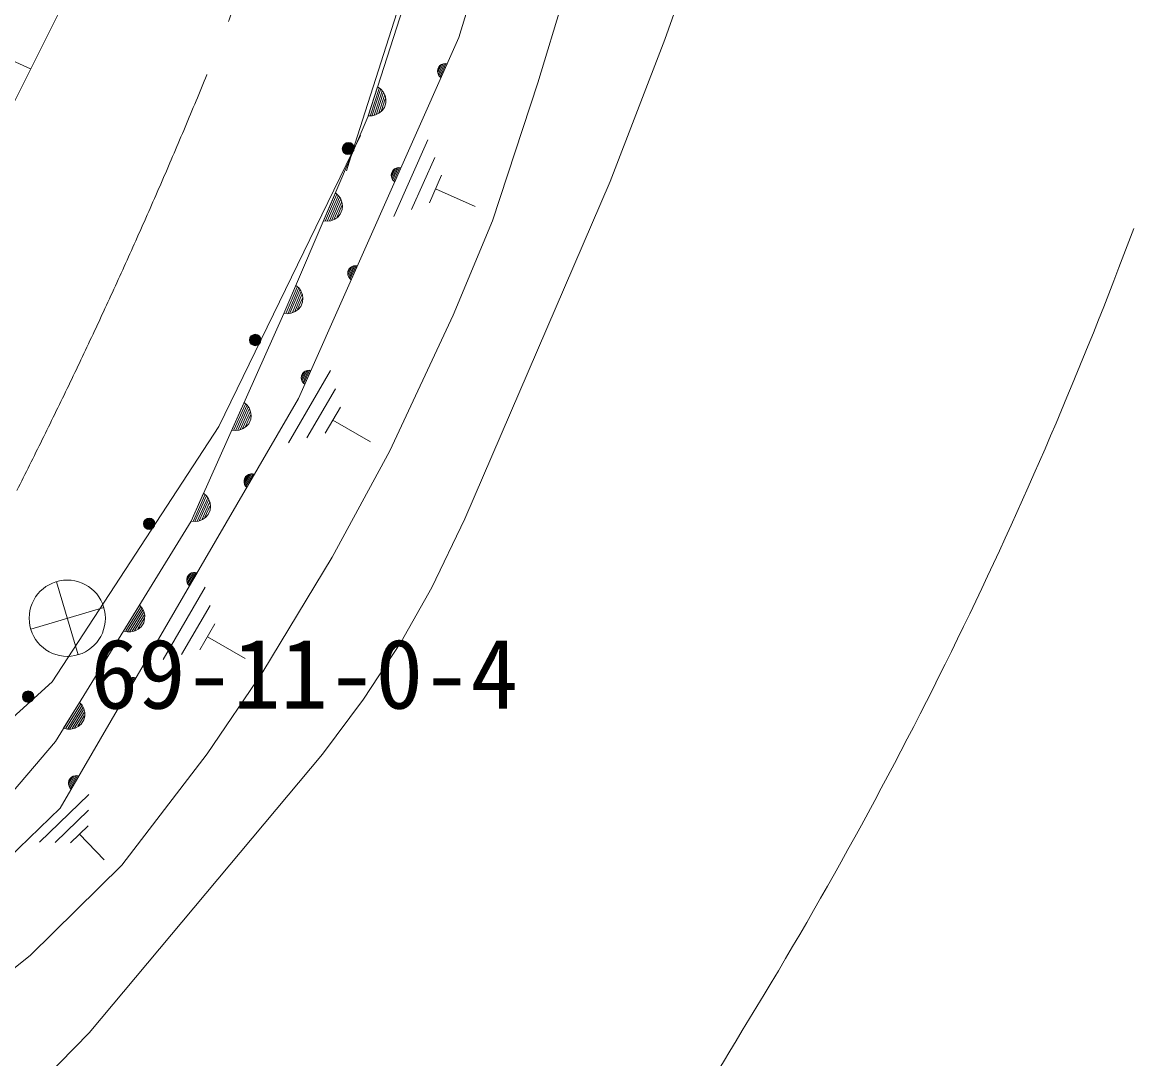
# Model space of a CAD drawing. Units: millimetres, scale not verified. Extents: x 39477 to 671106, y 19738 to 375030.
# Drawn here: x 478017 to 506805, y 246940 to 273779 of the extents above; entities that cross this region are included whole.
import ezdxf
from ezdxf.enums import TextEntityAlignment as Align

# ---------------------------------------------------------------- set-up
doc = ezdxf.new("R2010")
doc.units = ezdxf.units.MM
doc.header["$LTSCALE"] = 986.92
doc.linetypes.add('CHAIN', pattern=[18.5, 12, -1.5, 3.5, -1.5])
for name, color, linetype, lineweight in [('M-BGD', 7, 'Continuous', 13), ('M-BMK', 2, 'CHAIN', 13), ('M-BMK-SRVR', 3, 'Continuous', 25), ('M-STR-HTXT', 7, 'Continuous', 13)]:
    doc.layers.add(name, color=color, linetype=linetype, lineweight=lineweight)
doc.styles.add('ＭＳ ゴシック', font='')
doc.styles.get('ＭＳ ゴシック').set_extended_font_data('MS Gothic')

msp = doc.modelspace()

# ---------------------------------------------------------------- linework, layer by layer
at = {"layer": 'M-BGD'}
for p, q in [((486975.9, 271348.3), (489125.5, 278001.7)), ((475208.4, 266519.5), (480694.3, 277488.1)), ((494662.6, 273335.6), (495924.5, 276894.9)), ((490149.2, 276113.1), (489323.7, 273385.2)), ((491370.5, 272213.6), (492197.5, 274931.5)), ((476613.8, 273305.5), (478233.9, 272568.6)), ((489323.7, 273385.2), (485170.6, 264035.7)), ((493246.6, 269652.6), (494662.6, 273335.6)), ((488778.8, 272527.9), (488830.1, 272643.3)), ((488870.9, 272676.9), (488781.2, 272475)), ((488797.3, 272433.3), (488912.6, 272692.9)), ((488802.9, 272620.8), (488836.5, 272657.7)), ((488951.1, 272701.8), (488816.5, 272398.9)), ((488836.5, 272657.7), (488874.1, 272684.1)), ((488839, 272371.6), (488986.3, 272703.4)), ((489021.6, 272705), (488861.4, 272344.4)), ((488874.1, 272684.1), (488926.2, 272704.2)), ((488926.2, 272704.2), (488971.9, 272709.8)), ((488971.9, 272709.8), (489021.6, 272705)), ((488772.4, 272513.4), (488777.2, 272563.1)), ((488778, 272467.8), (488772.4, 272513.4)), ((488777.2, 272563.1), (488802.9, 272620.8)), ((488798.1, 272415.7), (488778, 272467.8)), ((488824.5, 272378.1), (488798.1, 272415.7)), ((488861.4, 272344.4), (488824.5, 272378.1)), ((486978.8, 271357.3), (487221.4, 272108.1)), ((487033.6, 271372.7), (487256.8, 272063.5)), ((487221.4, 272108.1), (487301.8, 272049)), ((487301.8, 272049), (487362.4, 271979.7)), ((490195.8, 268637.8), (491370.5, 272213.6)), ((487297, 272034), (487083.5, 271373.2)), ((487133.4, 271373.7), (487337.2, 272004.4)), ((487367.7, 271944.8), (487193, 271404.2)), ((487252.6, 271434.7), (487398.2, 271885.2)), ((487419, 271795.5), (487321.9, 271495.2)), ((487362.4, 271979.7), (487413.2, 271880.3)), ((487413.2, 271880.3), (487434, 271790.7)), ((487434, 271790.7), (487434.9, 271690.9)), ((487336.9, 271490.3), (487267.6, 271429.8)), ((487396.1, 271570.7), (487336.9, 271490.3)), ((487434.9, 271690.9), (487396.1, 271570.7)), ((484794.6, 266240.2), (486975.9, 271348.3)), ((487078.6, 271358.2), (486978.8, 271357.3)), ((487168.3, 271379), (487078.6, 271358.2)), ((487267.6, 271429.8), (487168.3, 271379)), ((486563.7, 270403.6), (486779.6, 270847.3)), ((487643.9, 268752.1), (488524.8, 270735.3)), ((486413.5, 269933.6), (486563.7, 270403.6)), ((488701.2, 270277), (488102.2, 268928.5)), ((487575, 269817.8), (487579.8, 269867.5)), ((487580.6, 269772.2), (487575, 269817.8)), ((487579.8, 269867.5), (487605.4, 269925.2)), ((487600.6, 269720.1), (487580.6, 269772.2)), ((487581.4, 269832.2), (487632.7, 269947.6)), ((487673.5, 269981.3), (487583.8, 269779.4)), ((487599.8, 269737.7), (487715.2, 269997.3)), ((487605.4, 269925.2), (487639.1, 269962.1)), ((487753.6, 270006.1), (487619.1, 269703.3)), ((487639.1, 269962.1), (487676.7, 269988.5)), ((487641.5, 269676), (487788.9, 270007.7)), ((487824.1, 270009.4), (487664, 269648.8)), ((487676.7, 269988.5), (487728.8, 270008.5)), ((487728.8, 270008.5), (487774.5, 270014.2)), ((487774.5, 270014.2), (487824.1, 270009.4)), ((488560.4, 269104.8), (488877.6, 269818.8)), ((487627.1, 269682.4), (487600.6, 269720.1)), ((487664, 269648.8), (487627.1, 269682.4)), ((488719, 269461.8), (489750.2, 269003.7)), ((489481, 260922.8), (493246.6, 269652.6)), ((485817.5, 268635.6), (486127.4, 269361.3)), ((485873.5, 268646), (486158.6, 269313.7)), ((486195.9, 269280.6), (485923.2, 268641.9)), ((485972.9, 268637.9), (486233.3, 269247.5)), ((486258.2, 269185.3), (486035.1, 268662.8)), ((486127.4, 269361.3), (486202.1, 269295.1)), ((486202.1, 269295.1), (486256.1, 269220.5)), ((486256.1, 269220.5), (486297.7, 269117)), ((486097.2, 268687.8), (486283.2, 269123.2)), ((486295.7, 269032), (486171.8, 268741.7)), ((486302.1, 268926.3), (486252.5, 268810.2)), ((486297.7, 269117), (486310.2, 269025.8)), ((486310.2, 269025.8), (486302.1, 268926.3)), ((485917, 268627.4), (485817.5, 268635.6)), ((486008.2, 268640), (485917, 268627.4)), ((486111.7, 268681.6), (486008.2, 268640)), ((486186.3, 268735.5), (486111.7, 268681.6)), ((486252.5, 268810.2), (486186.3, 268735.5)), ((489175.7, 266197.4), (490195.8, 268637.8)), ((486471.1, 267196.6), (486586.4, 267456.3)), ((486624.8, 267465.1), (486490.3, 267162.2)), ((486510.3, 267421), (486547.9, 267447.4)), ((486512.7, 267135), (486660.1, 267466.7)), ((486695.4, 267468.3), (486535.2, 267107.7)), ((486547.9, 267447.4), (486600, 267467.5)), ((486600, 267467.5), (486645.7, 267473.1)), ((486645.7, 267473.1), (486695.4, 267468.3)), ((486446.2, 267276.8), (486451, 267326.4)), ((486451.8, 267231.1), (486446.2, 267276.8)), ((486451, 267326.4), (486476.6, 267384.1)), ((486471.9, 267179), (486451.8, 267231.1)), ((486452.6, 267291.2), (486503.9, 267406.6)), ((486544.7, 267440.2), (486455, 267238.3)), ((486498.3, 267141.4), (486471.9, 267179)), ((486476.6, 267384.1), (486510.3, 267421)), ((484794.6, 266240.2), (485104.5, 266965.9)), ((484850.6, 266250.6), (485135.7, 266918.3)), ((485173, 266885.2), (484900.3, 266246.5)), ((485104.5, 266965.9), (485179.2, 266899.7)), ((485179.2, 266899.7), (485233.2, 266825.1)), ((486535.2, 267107.7), (486498.3, 267141.4)), ((484950, 266242.5), (485210.3, 266852)), ((485235.3, 266789.9), (485012.2, 266267.4)), ((485074.3, 266292.4), (485260.2, 266727.8)), ((485272.8, 266636.6), (485148.8, 266346.3)), ((485233.2, 266825.1), (485274.8, 266721.6)), ((485274.8, 266721.6), (485287.3, 266630.4)), ((485287.3, 266630.4), (485279.2, 266530.9)), ((485163.4, 266340.1), (485088.8, 266286.2)), ((485229.6, 266414.8), (485163.4, 266340.1)), ((485279.2, 266530.9), (485229.6, 266414.8)), ((482393.9, 260861.2), (484794.6, 266240.2)), ((484894.1, 266232), (484794.6, 266240.2)), ((484985.3, 266244.6), (484894.1, 266232)), ((485088.8, 266286.2), (484985.3, 266244.6)), ((487540.3, 262685.5), (489175.7, 266197.4)), ((484913.4, 262890.2), (486004.8, 264765.8)), ((485245, 264572.6), (485249.8, 264622.3)), ((485250.6, 264526.9), (485245, 264572.6)), ((485249.8, 264622.3), (485275.4, 264680)), ((485251.4, 264587), (485302.7, 264702.4)), ((485343.5, 264736.1), (485253.8, 264534.1)), ((485269.8, 264492.5), (485385.2, 264752.1)), ((485275.4, 264680), (485309.1, 264716.8)), ((485423.6, 264760.9), (485289.1, 264458)), ((485309.1, 264716.8), (485346.7, 264743.3)), ((485311.5, 264430.8), (485458.9, 264762.5)), ((485494.1, 264764.1), (485334, 264403.6)), ((485346.7, 264743.3), (485398.8, 264763.3)), ((485398.8, 264763.3), (485444.5, 264768.9)), ((485444.5, 264768.9), (485494.1, 264764.1)), ((485270.7, 264474.9), (485250.6, 264526.9)), ((485297.1, 264437.2), (485270.7, 264474.9)), ((485334, 264403.6), (485297.1, 264437.2)), ((486130.3, 264291.1), (485388.1, 263015.7)), ((485170.6, 264035.7), (478999.8, 253430.6)), ((483444.1, 263214.3), (483765.7, 263934.9)), ((483500.2, 263223.9), (483796.1, 263886.8)), ((483832.9, 263853.1), (483549.9, 263219)), ((483599.6, 263214.1), (483869.7, 263819.4)), ((483893.7, 263756.8), (483662.1, 263238)), ((483765.7, 263934.9), (483839.4, 263867.5)), ((483839.4, 263867.5), (483892.1, 263792.1)), ((483892.1, 263792.1), (483932, 263687.9)), ((485862.9, 263141.2), (486255.7, 263816.4)), ((483724.6, 263262), (483917.6, 263694.3)), ((483928.7, 263603), (483800, 263314.7)), ((483933.3, 263497.2), (483881.9, 263381.9)), ((483932, 263687.9), (483943.1, 263596.5)), ((483943.1, 263596.5), (483933.3, 263497.2)), ((486059.3, 263478.8), (487034.6, 262911.3)), ((483543.5, 263204.6), (483444.1, 263214.3)), ((483634.8, 263215.6), (483543.5, 263204.6)), ((483739.1, 263255.5), (483634.8, 263215.6)), ((483814.4, 263308.3), (483739.1, 263255.5)), ((483881.9, 263381.9), (483814.4, 263308.3)), ((486047.8, 259925.1), (487540.3, 262685.5)), ((483876.3, 262062.4), (483765.2, 261871.5)), ((483768.5, 261924.3), (483832, 262033.4)), ((483770.8, 261959.5), (483802.5, 262014.1)), ((483776.6, 261828.3), (483919.5, 262073.9)), ((483958.7, 262078.4), (483792, 261792)), ((483802.5, 262014.1), (483840, 262047.1)), ((483811.3, 261762.5), (483993.9, 262076.2)), ((484029.1, 262074), (483830.7, 261733)), ((483840, 262047.1), (483880.3, 262069.3)), ((483880.3, 262069.3), (483934.2, 262083.5)), ((483934.2, 262083.5), (483980.2, 262084.1)), ((483980.2, 262084.1), (484029.1, 262074)), ((483760.6, 261910.7), (483770.8, 261959.5)), ((483761.2, 261864.7), (483760.6, 261910.7)), ((483775.5, 261810.7), (483761.2, 261864.7)), ((483797.7, 261770.4), (483775.5, 261810.7)), ((483830.7, 261733), (483797.7, 261770.4)), ((482393.9, 260861.2), (482715.5, 261581.8)), ((482450, 260870.8), (482745.9, 261533.7)), ((482782.7, 261500), (482499.7, 260865.9)), ((482549.4, 260861), (482819.5, 261466.3)), ((482843.4, 261403.7), (482611.9, 260884.9)), ((482715.5, 261581.8), (482789.1, 261514.4)), ((482789.1, 261514.4), (482841.9, 261439)), ((482841.9, 261439), (482881.8, 261334.8)), ((482674.4, 260908.9), (482867.4, 261341.2)), ((482878.5, 261249.9), (482749.8, 260961.6)), ((482883.1, 261144.1), (482831.6, 261028.8)), ((482881.8, 261334.8), (482892.9, 261243.4)), ((482892.9, 261243.4), (482883.1, 261144.1)), ((478879.1, 255155.2), (482393.9, 260861.2)), ((482493.3, 260851.5), (482393.9, 260861.2)), ((482584.6, 260862.5), (482493.3, 260851.5)), ((482688.8, 260902.4), (482584.6, 260862.5)), ((482764.2, 260955.2), (482688.8, 260902.4)), ((482831.6, 261028.8), (482764.2, 260955.2)), ((488621, 259146.9), (489481, 260922.8)), ((484251.2, 256957.9), (486047.8, 259925.1)), ((482276.9, 259360.8), (482287.1, 259409.6)), ((482392.6, 259512.6), (482281.5, 259321.6)), ((482284.9, 259374.4), (482348.4, 259483.6)), ((482287.1, 259409.6), (482318.8, 259464.2)), ((482292.9, 259278.4), (482435.8, 259524)), ((482475, 259528.6), (482308.3, 259242.1)), ((482318.8, 259464.2), (482356.3, 259497.2)), ((482327.6, 259212.6), (482510.2, 259526.3)), ((482545.4, 259524.1), (482347, 259183.1)), ((482356.3, 259497.2), (482396.6, 259519.4)), ((482396.6, 259519.4), (482450.5, 259533.7)), ((482450.5, 259533.7), (482496.5, 259534.3)), ((482496.5, 259534.3), (482545.4, 259524.1)), ((481666.2, 257280.1), (482757.6, 259155.7)), ((482277.5, 259314.8), (482276.9, 259360.8)), ((482291.8, 259260.8), (482277.5, 259314.8)), ((482314, 259220.5), (482291.8, 259260.8)), ((482347, 259183.1), (482314, 259220.5)), ((487831.8, 257735.8), (488621, 259146.9)), ((478236.8, 258066.3), (480129, 258628)), ((480641.5, 258016.3), (481055.3, 258688.1)), ((480698.3, 258018.3), (481079.1, 258636.4)), ((481111.1, 258598.2), (480746.9, 258006.9)), ((480795.5, 257995.5), (481143.2, 258559.9)), ((481055.3, 258688.1), (481119.4, 258611.6)), ((481119.4, 258611.6), (481161.8, 258529.9)), ((481161.8, 258529.9), (481187.6, 258421.3)), ((482883, 258681), (482140.9, 257405.6)), ((481158.6, 258494.7), (480860.7, 258011)), ((480925.8, 258026.5), (481174.1, 258429.6)), ((481173, 258337.6), (481007.5, 258068.8)), ((481163.7, 258232.1), (481097.5, 258124.6)), ((481186.5, 258329.3), (481163.7, 258232.1)), ((481187.6, 258421.3), (481186.5, 258329.3)), ((480738.7, 257993.5), (480641.5, 258016.3)), ((480830.7, 257992.4), (480738.7, 257993.5)), ((480939.2, 258018.2), (480830.7, 257992.4)), ((481020.9, 258060.6), (480939.2, 258018.2)), ((481097.5, 258124.6), (481020.9, 258060.6)), ((482615.6, 257531.1), (483008.5, 258206.3)), ((482812.1, 257868.7), (483787.4, 257301.2)), ((486858.2, 256251), (487831.8, 257735.8)), ((480809.3, 256791.5), (480698.2, 256600.5)), ((480709.6, 256557.4), (480852.5, 256802.9)), ((480891.7, 256807.5), (480725, 256521)), ((480744.3, 256491.5), (480926.9, 256805.3)), ((480962.1, 256803), (480763.7, 256462)), ((480773, 256776.1), (480813.3, 256798.3)), ((480813.3, 256798.3), (480867.2, 256812.6)), ((480867.2, 256812.6), (480913.3, 256813.2)), ((480913.3, 256813.2), (480962.1, 256803)), ((482808.8, 254838), (484251.2, 256957.9)), ((480693.6, 256639.7), (480703.8, 256688.6)), ((480694.2, 256593.7), (480693.6, 256639.7)), ((480708.5, 256539.8), (480694.2, 256593.7)), ((480701.6, 256653.4), (480765.1, 256762.5)), ((480703.8, 256688.6), (480735.5, 256743.1)), ((480730.7, 256499.5), (480708.5, 256539.8)), ((480735.5, 256743.1), (480773, 256776.1)), ((480763.7, 256462), (480730.7, 256499.5)), ((485797, 254824.8), (486858.2, 256251)), ((479089.5, 255496.8), (479503.4, 256168.7)), ((479146.4, 255498.8), (479527.1, 256117)), ((479559.2, 256078.7), (479195, 255487.4)), ((479243.6, 255476.1), (479591.2, 256040.4)), ((479606.7, 255975.3), (479308.7, 255491.5)), ((479503.4, 256168.7), (479567.4, 256092.1)), ((479567.4, 256092.1), (479609.8, 256010.4)), ((479609.8, 256010.4), (479635.6, 255901.9)), ((479373.8, 255507), (479622.2, 255910.1)), ((479621.1, 255818.1), (479455.5, 255549.4)), ((479611.7, 255712.7), (479545.5, 255605.2)), ((479634.5, 255809.8), (479611.7, 255712.7)), ((479635.6, 255901.9), (479634.5, 255809.8)), ((479186.7, 255474), (479089.5, 255496.8)), ((479278.7, 255472.9), (479186.7, 255474)), ((479387.3, 255498.7), (479278.7, 255472.9)), ((479469, 255541.1), (479387.3, 255498.7)), ((479545.5, 255605.2), (479469, 255541.1)), ((476214.2, 252029.8), (478879.1, 255155.2)), ((479750.7, 247615.1), (485797, 254824.8)), ((480595.1, 251957.4), (482808.8, 254838)), ((479330.1, 254249.3), (479219, 254058.3)), ((479222.4, 254111.2), (479285.9, 254220.3)), ((479224.6, 254146.4), (479256.3, 254200.9)), ((479230.4, 254015.2), (479373.3, 254260.7)), ((479412.5, 254265.3), (479245.8, 253978.8)), ((479256.3, 254200.9), (479293.8, 254233.9)), ((479265.1, 253949.3), (479447.7, 254263.1)), ((479482.9, 254260.8), (479284.5, 253919.8)), ((479293.8, 254233.9), (479334.1, 254256.1)), ((479334.1, 254256.1), (479388, 254270.4)), ((479388, 254270.4), (479434, 254271)), ((479434, 254271), (479482.9, 254260.8)), ((479214.4, 254097.5), (479224.6, 254146.4)), ((479215, 254051.5), (479214.4, 254097.5)), ((479229.3, 253997.6), (479215, 254051.5)), ((479251.5, 253957.3), (479229.3, 253997.6)), ((479284.5, 253919.8), (479251.5, 253957.3)), ((478464.1, 252546.7), (479742.3, 253779)), ((478999.8, 253430.6), (472413.6, 247081)), ((479735, 253377.3), (478865.8, 252539.4)), ((479267.5, 252532), (479727.6, 252975.6)), ((479497.5, 252753.8), (480138.3, 252089.2)), ((478228.8, 249623.6), (480595.1, 251957.4)), ((475450.2, 247388.9), (478228.8, 249623.6)), ((478597, 246431), (479750.7, 247615.1))]:
    msp.add_line(p, q, dxfattribs=at)
for points in [[(486563.7, 270403.6), (490161.8, 281668.5), (491682.4, 289421.5), (493021.5, 297172.3)], [(469270.9, 249811.2), (474502.9, 252814), (478795.6, 256700.3), (483111.1, 263308.8), (486563.7, 270403.6)]]:
    msp.add_lwpolyline(points, dxfattribs=at)
for centre, radius in [((486452.3, 270501.1), 148), ((486467.4, 270516), 148), ((486452.3, 270501.1), 130.3), ((486467.4, 270516), 130.3), ((486452.3, 270501.1), 113.2), ((486467.4, 270516), 113.2), ((486467.4, 270516), 95.5), ((486452.3, 270501.1), 95.5), ((486452.3, 270501.1), 78.5), ((486467.4, 270516), 78.5), ((486452.3, 270501.1), 57.7), ((486467.4, 270516), 57.7), ((486452.3, 270501.1), 40), ((486467.4, 270516), 40), ((486452.3, 270501.1), 22.9), ((486467.4, 270516), 22.9), ((486452.3, 270501.1), 4.44), ((486467.4, 270516), 4.44), ((484051.5, 265551.5), 148), ((484051.5, 265551.5), 130.3), ((484051.5, 265551.5), 113.2), ((484051.5, 265551.5), 95.5), ((484051.5, 265551.5), 78.5), ((484051.5, 265551.5), 57.7), ((484051.5, 265551.5), 40), ((484051.5, 265551.5), 22.9), ((484051.5, 265551.5), 4.44), ((481306.2, 260793.2), 148), ((481306.2, 260793.2), 130.3), ((481306.2, 260793.2), 113.2), ((481306.2, 260793.2), 95.5), ((481306.2, 260793.2), 78.5), ((481306.2, 260793.2), 57.7), ((481306.2, 260793.2), 40), ((481306.2, 260793.2), 22.9), ((481306.2, 260793.2), 4.44), ((478169.5, 256316.6), 148), ((478169.5, 256316.6), 130.3), ((478169.5, 256316.6), 113.2), ((478169.5, 256316.6), 95.5), ((478169.5, 256316.6), 78.5), ((478169.5, 256316.6), 57.7), ((478169.5, 256316.6), 40), ((478169.5, 256316.6), 22.9), ((478169.5, 256316.6), 4.44)]:
    msp.add_circle(centre, radius, dxfattribs=at)
at = {"layer": 'M-BMK'}
msp.add_arc((345811.2, 328542.6), 148038, 333.14026, 351.30674, dxfattribs=at)
at = {"layer": 'M-BMK-SRVR', "lineweight": 13}
msp.add_line((479463.7, 257401), (478902, 259293.3), dxfattribs=at)
msp.add_circle((479182.9, 258347.2), 986.9, dxfattribs=at)
at = {"layer": 'M-STR-HTXT'}
for centre, radius, start, end in [((395096.4, 310118.9), 119230.4, 328.41622, 339.53925), ((447381.7, 276722.3), 57208.5, 309.38321, 329.48351)]:
    msp.add_arc(centre, radius, start, end, dxfattribs=at)

# ---------------------------------------------------------------- texts
at = {"layer": 'M-BMK-SRVR', "style": 'ＭＳ ゴシック'}
msp.add_text('69-11-0-4', height=1809, dxfattribs=at).set_placement((479783.7, 255462.1), align=Align.BOTTOM_LEFT)

doc.saveas('drawing.dxf')
